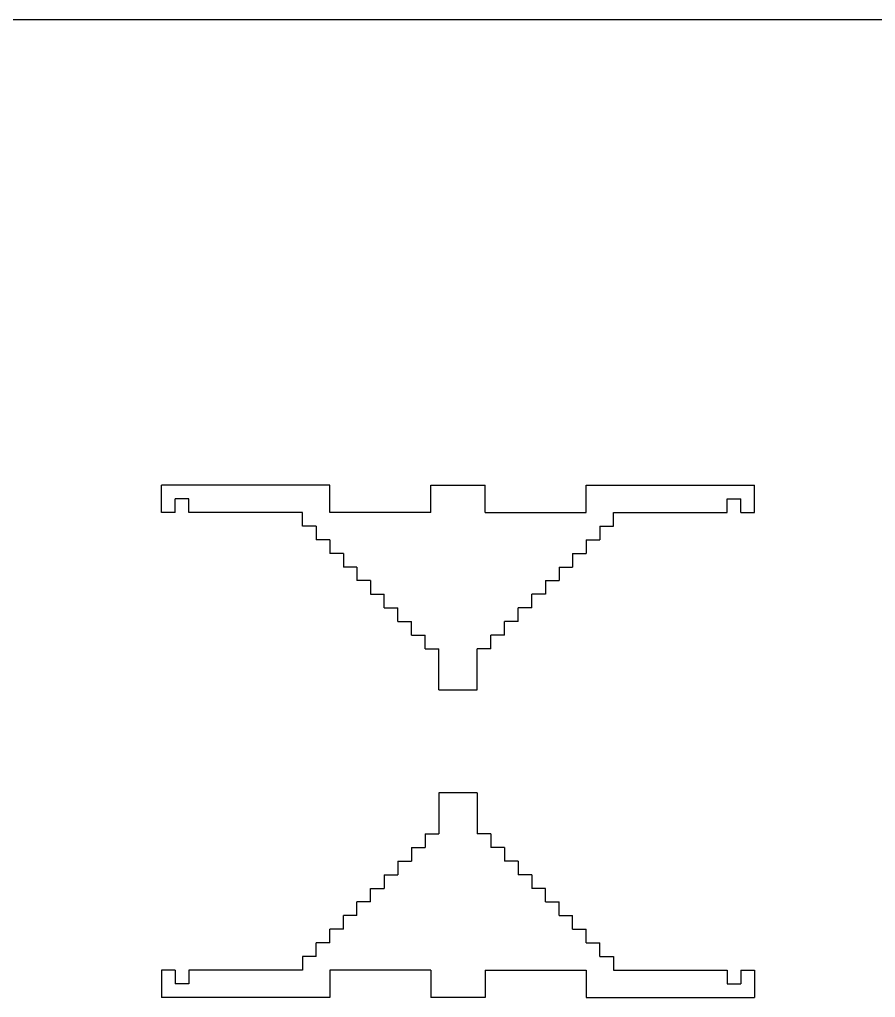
# Model space of a CAD drawing. Extents: x -24.2 to 24.2, y -5.6 to 5.6.
# Drawn here: x 10.966 to 14.734, y 1.28 to 5.583 of the extents above; entities that cross this region are included whole.
import ezdxf

# ---------------------------------------------------------------- set-up
doc = ezdxf.new("R2010")
doc.units = 0
doc.header["$MEASUREMENT"] = 0
doc.layers.get('0').update_dxf_attribs({"linetype": 'CONTINUOUS'})

msp = doc.modelspace()

# ---------------------------------------------------------------- linework, layer by layer
for p, q in [((-24.1509, 5.583), (24.1509, 5.583)), ((12.3317, 3.534), (11.5912, 3.534)), ((11.5912, 3.414), (11.5912, 3.534)), ((12.3317, 3.414), (12.3317, 3.534)), ((12.7764, 3.414), (12.7764, 3.534)), ((12.7764, 3.534), (13.0164, 3.534)), ((13.0164, 3.414), (13.0164, 3.534)), ((13.461, 3.534), (14.2016, 3.534)), ((13.461, 3.414), (13.461, 3.534)), ((14.2016, 3.414), (14.2016, 3.534)), ((11.7112, 3.474), (11.6512, 3.474)), ((11.6512, 3.414), (11.6512, 3.474)), ((11.7112, 3.414), (11.7112, 3.474)), ((14.0816, 3.414), (14.0816, 3.474)), ((14.0816, 3.474), (14.1416, 3.474)), ((14.1416, 3.414), (14.1416, 3.474)), ((11.6512, 3.414), (11.5912, 3.414)), ((12.2117, 3.414), (11.7112, 3.414)), ((12.2117, 3.354), (12.2117, 3.414)), ((12.7764, 3.414), (12.3317, 3.414)), ((13.0164, 3.414), (13.461, 3.414)), ((13.581, 3.414), (14.0816, 3.414)), ((13.581, 3.354), (13.581, 3.414)), ((14.1416, 3.414), (14.2016, 3.414)), ((12.2717, 3.354), (12.2117, 3.354)), ((12.2717, 3.354), (12.2717, 3.294)), ((13.521, 3.354), (13.521, 3.294)), ((13.521, 3.354), (13.581, 3.354)), ((12.3317, 3.294), (12.2717, 3.294)), ((12.3317, 3.294), (12.3317, 3.234)), ((13.461, 3.294), (13.521, 3.294)), ((13.461, 3.294), (13.461, 3.234)), ((12.3917, 3.234), (12.3317, 3.234)), ((12.3917, 3.234), (12.3917, 3.174)), ((13.401, 3.234), (13.461, 3.234)), ((13.401, 3.234), (13.401, 3.174)), ((12.4517, 3.174), (12.3917, 3.174)), ((12.4517, 3.174), (12.4517, 3.114)), ((13.341, 3.174), (13.401, 3.174)), ((13.341, 3.174), (13.341, 3.114)), ((12.5117, 3.114), (12.4517, 3.114)), ((12.5117, 3.114), (12.5117, 3.054)), ((13.281, 3.114), (13.341, 3.114)), ((13.281, 3.114), (13.281, 3.054)), ((12.5117, 3.054), (12.5717, 3.054)), ((12.5717, 2.994), (12.5717, 3.054)), ((13.281, 3.054), (13.221, 3.054)), ((13.221, 2.994), (13.221, 3.054)), ((12.5717, 2.994), (12.6317, 2.994)), ((12.6317, 2.934), (12.6317, 2.994)), ((13.221, 2.994), (13.161, 2.994)), ((13.161, 2.934), (13.161, 2.994)), ((12.6317, 2.934), (12.6917, 2.934)), ((12.6917, 2.874), (12.6917, 2.934)), ((13.161, 2.934), (13.101, 2.934)), ((13.101, 2.874), (13.101, 2.934)), ((12.6917, 2.874), (12.7517, 2.874)), ((12.7517, 2.814), (12.7517, 2.874)), ((13.101, 2.874), (13.041, 2.874)), ((13.041, 2.814), (13.041, 2.874)), ((12.7517, 2.814), (12.8117, 2.814)), ((12.8117, 2.634), (12.8117, 2.814)), ((13.041, 2.814), (12.981, 2.814)), ((12.981, 2.634), (12.981, 2.814)), ((12.8117, 2.634), (12.981, 2.634)), ((12.981, 2.18), (12.8117, 2.18)), ((12.8117, 2.18), (12.8117, 2)), ((12.981, 2.18), (12.981, 2)), ((12.7517, 2), (12.7517, 1.94)), ((12.7517, 2), (12.8117, 2)), ((13.041, 2), (12.981, 2)), ((13.041, 2), (13.041, 1.94)), ((12.6917, 1.94), (12.6917, 1.88)), ((12.6917, 1.94), (12.7517, 1.94)), ((13.101, 1.94), (13.041, 1.94)), ((13.101, 1.94), (13.101, 1.88)), ((12.6317, 1.88), (12.6317, 1.82)), ((12.6317, 1.88), (12.6917, 1.88)), ((13.161, 1.88), (13.101, 1.88)), ((13.161, 1.88), (13.161, 1.82)), ((12.5717, 1.82), (12.5717, 1.76)), ((12.5717, 1.82), (12.6317, 1.82)), ((13.221, 1.82), (13.161, 1.82)), ((13.221, 1.82), (13.221, 1.76)), ((12.5117, 1.7), (12.5117, 1.76)), ((12.5117, 1.76), (12.5717, 1.76)), ((13.281, 1.76), (13.221, 1.76)), ((13.281, 1.7), (13.281, 1.76)), ((12.4517, 1.64), (12.4517, 1.7)), ((12.5117, 1.7), (12.4517, 1.7)), ((13.281, 1.7), (13.341, 1.7)), ((13.341, 1.64), (13.341, 1.7)), ((12.3917, 1.58), (12.3917, 1.64)), ((12.4517, 1.64), (12.3917, 1.64)), ((13.341, 1.64), (13.401, 1.64)), ((13.401, 1.58), (13.401, 1.64)), ((12.3317, 1.52), (12.3317, 1.58)), ((12.3917, 1.58), (12.3317, 1.58)), ((13.401, 1.58), (13.461, 1.58)), ((13.461, 1.52), (13.461, 1.58)), ((12.2717, 1.46), (12.2717, 1.52)), ((12.3317, 1.52), (12.2717, 1.52)), ((13.461, 1.52), (13.521, 1.52)), ((13.521, 1.46), (13.521, 1.52)), ((12.2117, 1.46), (12.2117, 1.4)), ((12.2717, 1.46), (12.2117, 1.46)), ((13.521, 1.46), (13.581, 1.46)), ((13.581, 1.46), (13.581, 1.4)), ((11.5912, 1.4), (11.5912, 1.28)), ((11.6512, 1.4), (11.5912, 1.4)), ((11.6512, 1.4), (11.6512, 1.34)), ((12.2117, 1.4), (11.7112, 1.4)), ((11.7112, 1.4), (11.7112, 1.34)), ((12.7764, 1.4), (12.3317, 1.4)), ((12.3317, 1.4), (12.3317, 1.28)), ((12.7764, 1.4), (12.7764, 1.28)), ((13.0164, 1.4), (13.0164, 1.28)), ((13.0164, 1.4), (13.461, 1.4)), ((13.461, 1.4), (13.461, 1.28)), ((13.581, 1.4), (14.0816, 1.4)), ((14.0816, 1.4), (14.0816, 1.34)), ((14.1416, 1.4), (14.1416, 1.34)), ((14.1416, 1.4), (14.2016, 1.4)), ((14.2016, 1.4), (14.2016, 1.28)), ((11.7112, 1.34), (11.6512, 1.34)), ((14.0816, 1.34), (14.1416, 1.34)), ((12.3317, 1.28), (11.5912, 1.28)), ((13.0164, 1.28), (12.7764, 1.28)), ((13.461, 1.28), (14.2016, 1.28))]:
    msp.add_line(p, q)

doc.saveas('drawing.dxf')
